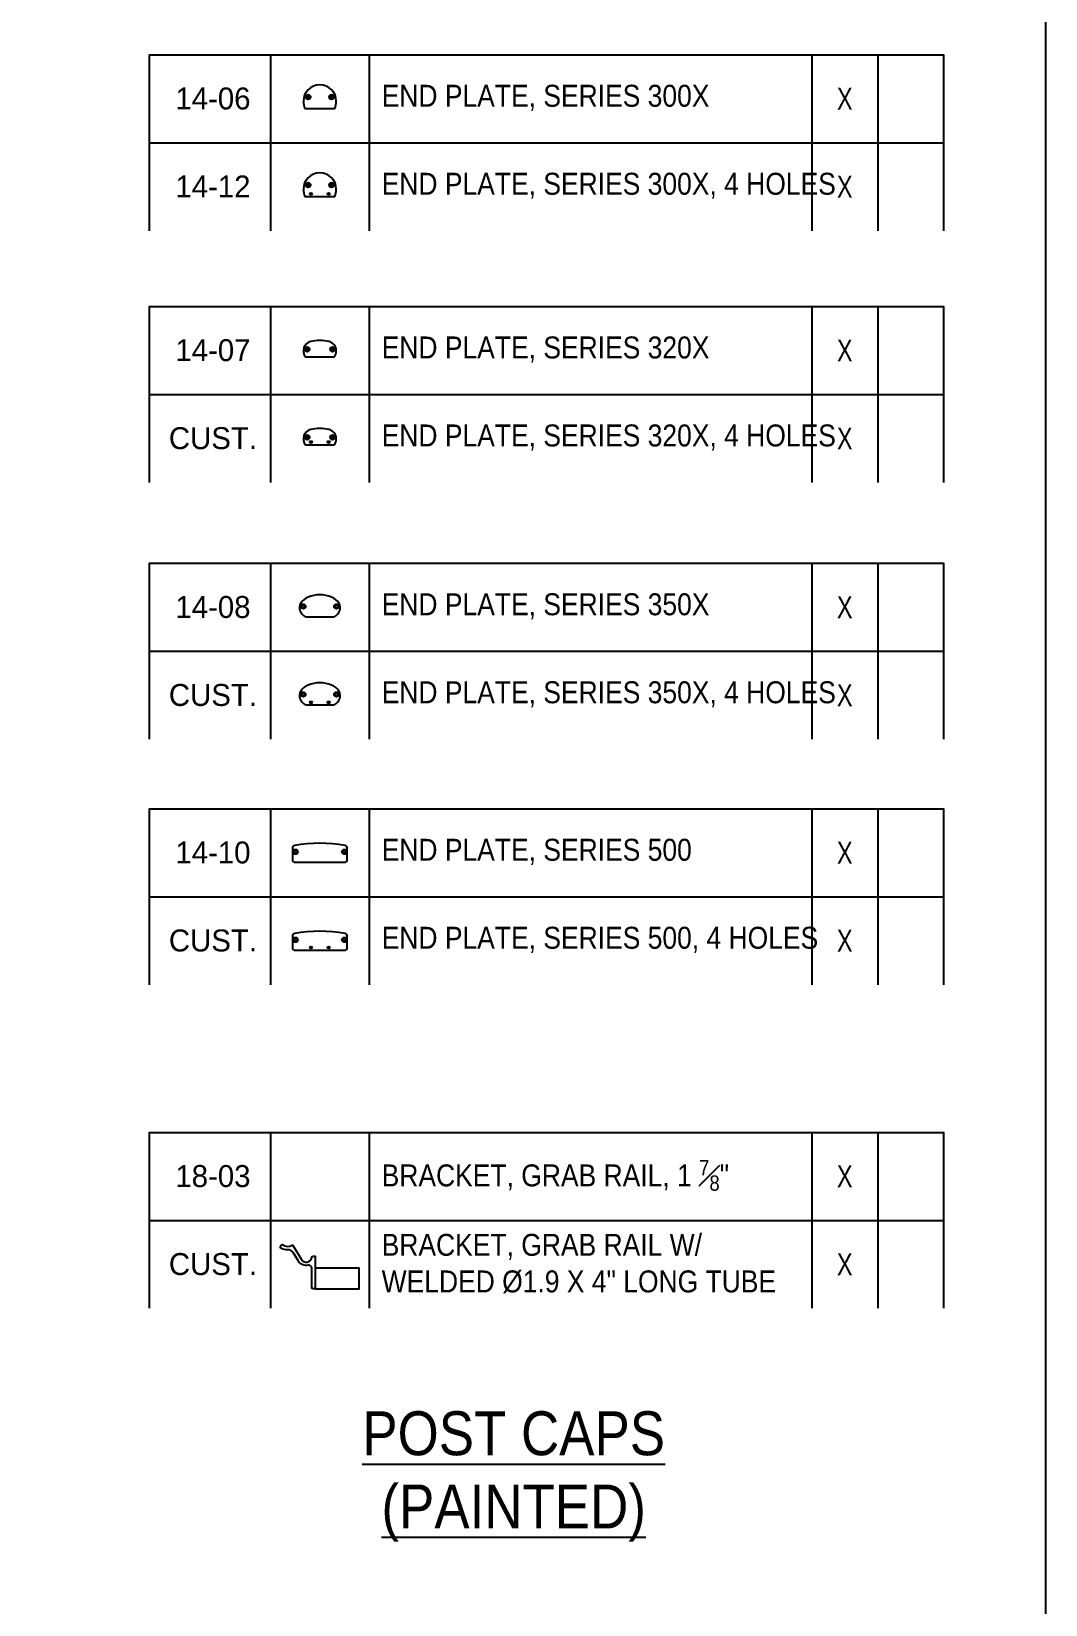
# Model space of a CAD drawing. Header units: inches. Extents: x -333 to 1223, y -450 to 45.
# Drawn here: x 476.4 to 568.6, y -198.6 to -55.4 of the extents above; entities that cross this region are included whole.
import ezdxf
from ezdxf.enums import TextEntityAlignment as Align

# ---------------------------------------------------------------- set-up
doc = ezdxf.new("R2010")
doc.units = ezdxf.units.IN
doc.header["$MEASUREMENT"] = 0
doc.layers.add('NOTES', color=7, linetype='Continuous')
doc.layers.add('PL', color=252, linetype='Continuous')
doc.styles.add('Schedule', font='GOTHIC.TTF', dxfattribs={"width": 0.9})

# ---------------------------------------------------------------- blocks, each defined once
blk = doc.blocks.new('14-06-BLOCK')
for p, q in [((10.99, 0), (10.99, -8.01)), ((19.99, 0), (19.99, -8.01)), ((60.27, 0), (60.27, -8.01)), ((66.27, 0), (66.27, -8.01)), ((14.18, -4.9), (16.81, -4.9))]:
    blk.add_line(p, q)
blk.add_lwpolyline([(0, -8.01), (0, 0), (72.27, 0), (72.27, -8.01)])
blk.add_lwpolyline([(16.81, -4.9, 0.290257), (16.85, -4.88, 0.110653), (16.99, -4.24, 1), (13.99, -4.24, 0.110653), (14.14, -4.88, 0.290257), (14.18, -4.9, 0.290257)], format="xyb")
for centre, radius in [((14.43, -3.85), 0.219), ((14.43, -3.85), 0.114), ((16.56, -3.85), 0.219), ((16.56, -3.85), 0.114)]:
    blk.add_circle(centre, radius)
at = {"layer": 'NOTES', "style": 'Schedule'}
blk.add_text('14-06', height=2, dxfattribs=at).set_placement((5.76, -3.98), align=Align.MIDDLE_CENTER)
at = {"layer": 'NOTES', "insert": (21.12, -3.92), "char_height": 2, "width": 39.1504, "attachment_point": 4, "style": 'Schedule'}
blk.add_mtext('\\A1;END PLATE, SERIES 300X', dxfattribs=at)
at = {"layer": 'NOTES', "style": 'Schedule', "width": 0.8}
blk.add_attdef('QTY', text='', height=2, dxfattribs=at).set_placement((63.27, -4.01), align=Align.MIDDLE_CENTER)
blk = doc.blocks.new('14-07-BLOCK')
for p, q in [((10.99, 0), (10.99, -8.01)), ((19.99, 0), (19.99, -8.01)), ((60.27, 0), (60.27, -8.01)), ((66.27, 0), (66.27, -8.01))]:
    blk.add_line(p, q)
blk.add_lwpolyline([(0, -8.01), (0, 0), (72.27, 0), (72.27, -8.01)])
blk.add_lwpolyline([(16.78, -4.6, 0.230644), (16.81, -4.58, 0.167561), (16.99, -4.04, 0.350015), (16.31, -3.19, 0.112494), (14.67, -3.19, 0.549822), (14.18, -4.58, 0.230644), (14.21, -4.6), (16.78, -4.6)], format="xyb")
for centre, radius in [((14.34, -3.9), 0.219), ((14.34, -3.9), 0.114), ((16.65, -3.9), 0.219), ((16.65, -3.9), 0.114)]:
    blk.add_circle(centre, radius)
at = {"layer": 'NOTES', "style": 'Schedule'}
blk.add_text('14-07', height=2, dxfattribs=at).set_placement((5.76, -3.98), align=Align.MIDDLE_CENTER)
at = {"layer": 'NOTES', "insert": (21.12, -3.92), "char_height": 2, "width": 39.1504, "attachment_point": 4, "style": 'Schedule'}
blk.add_mtext('\\A1;END PLATE, SERIES 320X', dxfattribs=at)
at = {"layer": 'NOTES', "style": 'Schedule', "width": 0.8}
blk.add_attdef('QTY', text='', height=2, dxfattribs=at).set_placement((63.27, -4.01), align=Align.MIDDLE_CENTER)
blk = doc.blocks.new('14-08-BLOCK')
for p, q in [((10.99, 0), (10.99, -8.01)), ((19.99, 0), (19.99, -8.01)), ((60.27, 0), (60.27, -8.01)), ((66.27, 0), (66.27, -8.01)), ((16.76, -4.91), (14.23, -4.91))]:
    blk.add_line(p, q)
blk.add_lwpolyline([(0, -8.01), (0, 0), (72.27, 0), (72.27, -8.01)])
for centre, radius in [((13.97, -3.93), 0.219), ((13.97, -3.93), 0.114), ((17.01, -3.93), 0.219), ((17.01, -3.93), 0.114)]:
    blk.add_circle(centre, radius)
blk.add_ellipse((15.49, -4.05), major_axis=(1.86, 0), ratio=0.632429, start_param=5.458519, end_param=10.249444)
at = {"layer": 'NOTES', "style": 'Schedule'}
blk.add_text('14-08', height=2, dxfattribs=at).set_placement((5.76, -3.98), align=Align.MIDDLE_CENTER)
at = {"layer": 'NOTES', "insert": (21.12, -3.92), "char_height": 2, "width": 39.1504, "attachment_point": 4, "style": 'Schedule'}
blk.add_mtext('\\A1;END PLATE, SERIES 350X', dxfattribs=at)
at = {"layer": 'NOTES', "style": 'Schedule', "width": 0.8}
blk.add_attdef('QTY', text='', height=2, dxfattribs=at).set_placement((63.27, -4.01), align=Align.MIDDLE_CENTER)
blk = doc.blocks.new('14-10-BLOCK')
for p, q in [((10.99, 0), (10.99, -8.01)), ((19.99, 0), (19.99, -8.01)), ((60.27, 0), (60.27, -8.01)), ((66.27, 0), (66.27, -8.01))]:
    blk.add_line(p, q)
blk.add_lwpolyline([(0, -8.01), (0, 0), (72.27, 0), (72.27, -8.01)])
blk.add_lwpolyline([(17.74, -4.87, 0.414214), (17.99, -4.62), (17.99, -3.6, 0.361621), (17.79, -3.35, 0.091673), (13.2, -3.35, 0.361621), (12.99, -3.6), (12.99, -4.62, 0.414214), (13.24, -4.87), (17.74, -4.87, 0)], format="xyb")
for centre, radius in [((13.26, -3.92), 0.219), ((13.26, -3.92), 0.114), ((17.73, -3.92), 0.219), ((17.73, -3.92), 0.114)]:
    blk.add_circle(centre, radius)
at = {"layer": 'NOTES', "style": 'Schedule'}
blk.add_text('14-10', height=2, dxfattribs=at).set_placement((5.76, -3.98), align=Align.MIDDLE_CENTER)
at = {"layer": 'NOTES', "insert": (21.12, -3.92), "char_height": 2, "width": 39.1504, "attachment_point": 4, "style": 'Schedule'}
blk.add_mtext('\\A1;END PLATE, SERIES 500', dxfattribs=at)
at = {"layer": 'NOTES', "style": 'Schedule', "width": 0.8}
blk.add_attdef('QTY', text='', height=2, dxfattribs=at).set_placement((63.27, -4.01), align=Align.MIDDLE_CENTER)
blk = doc.blocks.new('18-03-BLOCK-1')
for p, q in [((10.99, 0), (10.99, -8.01)), ((19.99, 0), (19.99, -8.01)), ((60.27, 0), (60.27, -8.01)), ((66.27, 0), (66.27, -8.01))]:
    blk.add_line(p, q)
blk.add_lwpolyline([(0, -8.01), (0, 0), (72.27, 0), (72.27, -8.01)])
at = {"layer": 'NOTES', "style": 'Schedule'}
blk.add_text('18-03', height=2, dxfattribs=at).set_placement((5.76, -3.98), align=Align.MIDDLE_CENTER)
at = {"layer": 'NOTES', "insert": (21.12, -3.92), "char_height": 2, "width": 39.1504, "attachment_point": 4, "style": 'Schedule'}
blk.add_mtext('\\A1;BRACKET, GRAB RAIL, 1 {\\H0.7x;\\S7#8;}"', dxfattribs=at)
at = {"layer": 'NOTES', "style": 'Schedule', "width": 0.8}
blk.add_attdef('QTY', text='', height=2, dxfattribs=at).set_placement((63.27, -4.01), align=Align.MIDDLE_CENTER)
blk = doc.blocks.new('14-12-BLOCK')
for p, q in [((10.99, 0), (10.99, -8.01)), ((19.99, 0), (19.99, -8.01)), ((60.27, 0), (60.27, -8.01)), ((66.27, 0), (66.27, -8.01)), ((14.18, -4.9), (16.81, -4.9))]:
    blk.add_line(p, q)
blk.add_lwpolyline([(0, -8.01), (0, 0), (72.27, 0), (72.27, -8.01)])
blk.add_lwpolyline([(16.81, -4.9, 0.290257), (16.85, -4.88, 0.110653), (16.99, -4.24, 1), (13.99, -4.24, 0.110653), (14.14, -4.88, 0.290257), (14.18, -4.9, 0.290257)], format="xyb")
for centre, radius in [((14.43, -3.85), 0.219), ((14.43, -3.85), 0.114), ((16.56, -3.85), 0.219), ((16.56, -3.85), 0.114), ((14.68, -4.65), 0.1), ((16.3, -4.65), 0.1)]:
    blk.add_circle(centre, radius)
at = {"layer": 'NOTES', "style": 'Schedule'}
blk.add_text('14-12', height=2, dxfattribs=at).set_placement((5.76, -3.98), align=Align.MIDDLE_CENTER)
at = {"layer": 'NOTES', "insert": (21.12, -3.92), "char_height": 2, "width": 39.1504, "attachment_point": 4, "style": 'Schedule'}
blk.add_mtext('\\A1;END PLATE, SERIES 300X, 4 HOLES', dxfattribs=at)
at = {"layer": 'NOTES', "style": 'Schedule', "width": 0.8}
blk.add_attdef('QTY', text='', height=2, dxfattribs=at).set_placement((63.27, -4.01), align=Align.MIDDLE_CENTER)
blk = doc.blocks.new('14-07-BLOCK-4')
for p, q in [((10.99, 0), (10.99, -8.01)), ((19.99, 0), (19.99, -8.01)), ((60.27, 0), (60.27, -8.01)), ((66.27, 0), (66.27, -8.01))]:
    blk.add_line(p, q)
blk.add_lwpolyline([(0, -8.01), (0, 0), (72.27, 0), (72.27, -8.01)])
blk.add_lwpolyline([(16.78, -4.6, 0.230644), (16.81, -4.58, 0.167561), (16.99, -4.04, 0.350015), (16.31, -3.19, 0.112494), (14.67, -3.19, 0.549822), (14.18, -4.58, 0.230644), (14.21, -4.6), (16.78, -4.6)], format="xyb")
for centre, radius in [((14.34, -3.9), 0.219), ((14.34, -3.9), 0.114), ((14.68, -4.34), 0.1), ((16.3, -4.34), 0.1), ((16.65, -3.9), 0.219), ((16.65, -3.9), 0.114)]:
    blk.add_circle(centre, radius)
at = {"layer": 'NOTES', "style": 'Schedule'}
blk.add_text('CUST.', height=2, dxfattribs=at).set_placement((5.76, -3.98), align=Align.MIDDLE_CENTER)
at = {"layer": 'NOTES', "insert": (21.12, -3.92), "char_height": 2, "width": 39.1504, "attachment_point": 4, "style": 'Schedule'}
blk.add_mtext('\\A1;END PLATE, SERIES 320X, 4 HOLES', dxfattribs=at)
at = {"layer": 'NOTES', "style": 'Schedule', "width": 0.8}
blk.add_attdef('QTY', text='', height=2, dxfattribs=at).set_placement((63.27, -4.01), align=Align.MIDDLE_CENTER)
blk = doc.blocks.new('14-08-BLOCK-4')
for p, q in [((10.99, 0), (10.99, -8.01)), ((19.99, 0), (19.99, -8.01)), ((60.27, 0), (60.27, -8.01)), ((66.27, 0), (66.27, -8.01)), ((16.76, -4.91), (14.23, -4.91))]:
    blk.add_line(p, q)
blk.add_lwpolyline([(0, -8.01), (0, 0), (72.27, 0), (72.27, -8.01)])
for centre, radius in [((13.97, -3.93), 0.219), ((13.97, -3.93), 0.114), ((17.01, -3.93), 0.219), ((17.01, -3.93), 0.114), ((14.68, -4.66), 0.1), ((16.3, -4.66), 0.1)]:
    blk.add_circle(centre, radius)
blk.add_ellipse((15.49, -4.05), major_axis=(1.86, 0), ratio=0.632429, start_param=5.458519, end_param=10.249444)
at = {"layer": 'NOTES', "style": 'Schedule'}
blk.add_text('CUST.', height=2, dxfattribs=at).set_placement((5.76, -3.98), align=Align.MIDDLE_CENTER)
at = {"layer": 'NOTES', "insert": (21.12, -3.92), "char_height": 2, "width": 39.1504, "attachment_point": 4, "style": 'Schedule'}
blk.add_mtext('\\A1;END PLATE, SERIES 350X, 4 HOLES', dxfattribs=at)
at = {"layer": 'NOTES', "style": 'Schedule', "width": 0.8}
blk.add_attdef('QTY', text='', height=2, dxfattribs=at).set_placement((63.27, -4.01), align=Align.MIDDLE_CENTER)
blk = doc.blocks.new('14-10-BLOCK-4')
for p, q in [((10.99, 0), (10.99, -8.01)), ((19.99, 0), (19.99, -8.01)), ((60.27, 0), (60.27, -8.01)), ((66.27, 0), (66.27, -8.01))]:
    blk.add_line(p, q)
blk.add_lwpolyline([(0, -8.01), (0, 0), (72.27, 0), (72.27, -8.01)])
blk.add_lwpolyline([(17.74, -4.87, 0.414214), (17.99, -4.62), (17.99, -3.6, 0.361621), (17.79, -3.35, 0.091673), (13.2, -3.35, 0.361621), (12.99, -3.6), (12.99, -4.62, 0.414214), (13.24, -4.87), (17.74, -4.87, 0)], format="xyb")
for centre, radius in [((13.26, -3.92), 0.219), ((13.26, -3.92), 0.114), ((17.73, -3.92), 0.219), ((17.73, -3.92), 0.114), ((14.68, -4.62), 0.1), ((16.3, -4.62), 0.1)]:
    blk.add_circle(centre, radius)
at = {"layer": 'NOTES', "style": 'Schedule'}
blk.add_text('CUST.', height=2, dxfattribs=at).set_placement((5.76, -3.98), align=Align.MIDDLE_CENTER)
at = {"layer": 'NOTES', "insert": (21.12, -3.92), "char_height": 2, "width": 39.1504, "attachment_point": 4, "style": 'Schedule'}
blk.add_mtext('\\A1;END PLATE, SERIES 500, 4 HOLES', dxfattribs=at)
at = {"layer": 'NOTES', "style": 'Schedule', "width": 0.8}
blk.add_attdef('QTY', text='', height=2, dxfattribs=at).set_placement((63.27, -4.01), align=Align.MIDDLE_CENTER)
blk = doc.blocks.new('CUST-6')
for p, q in [((10.99, 0), (10.99, -8.01)), ((19.99, 0), (19.99, -8.01)), ((60.27, 0), (60.27, -8.01)), ((66.27, 0), (66.27, -8.01))]:
    blk.add_line(p, q)
blk.add_lwpolyline([(0, -8.01), (0, 0), (72.27, 0), (72.27, -8.01)])
at = {"layer": 'NOTES', "style": 'Schedule'}
blk.add_text('CUST.', height=2, dxfattribs=at).set_placement((5.76, -3.98), align=Align.MIDDLE_CENTER)
at = {"layer": 'NOTES', "style": 'Schedule', "width": 0.9}
for tag, p in [('LINE1', (21.12, -2.23)), ('LINE2', (21.12, -5.56))]:
    blk.add_attdef(tag, text='', height=2, dxfattribs=at).set_placement(p, align=Align.MIDDLE_LEFT)
at = {"layer": 'NOTES', "style": 'Schedule', "width": 0.8}
blk.add_attdef('QTY', text='', height=2, dxfattribs=at).set_placement((63.27, -4.01), align=Align.MIDDLE_CENTER)

msp = doc.modelspace()

# ---------------------------------------------------------------- linework, layer by layer
at = {"layer": 'PL'}
for points in [[(383.48766, 32.89608), (568.64871, 32.89608), (568.64871, -300.62797), (383.48766, -300.62797)], [(502.16814, -169.90427), (506.16814, -169.90427), (506.16814, -168.00427), (502.16814, -168.00427)]]:
    msp.add_lwpolyline(points, close=True, dxfattribs=at)
msp.add_lwpolyline([(500.09824, -165.89369), (500.91814, -167.21677, 0.694030516), (501.85564, -167.02927, -0.414213562), (501.98064, -166.90427), (502.16814, -166.90427), (502.16814, -169.90427), (501.98064, -169.90427, -0.414213562), (501.85564, -169.77927), (501.85564, -167.99031, 0.486019476), (501.54651, -167.7474, -0.324419727), (500.65251, -167.38138), (500.16457, -166.59398, 0.279960051), (499.66814, -166.34177, -0.148341158), (499.10564, -166.21677, -0.774983793), (499.19962, -165.86492, 0.332906913)], format="xyb", close=True, dxfattribs=at)

# ---------------------------------------------------------------- block references
for name, p, values in [('14-06-BLOCK', (487.10728, -57.49211), {'QTY': 'X'}), ('14-12-BLOCK', (487.10728, -65.50665), {'QTY': 'X'}), ('14-07-BLOCK', (487.10728, -80.4158), {'QTY': 'X'}), ('14-07-BLOCK-4', (487.10728, -88.43034), {'QTY': 'X'}), ('14-08-BLOCK', (487.10728, -103.80678), {'QTY': 'X'}), ('14-08-BLOCK-4', (487.10728, -111.82133), {'QTY': 'X'}), ('14-10-BLOCK', (487.10728, -126.16689), {'QTY': 'X'}), ('14-10-BLOCK-4', (487.10728, -134.18143), {'QTY': 'X'}), ('18-03-BLOCK-1', (487.10728, -155.6393), {'QTY': 'X'}), ('CUST-6', (487.10728, -163.65384), {'LINE1': 'BRACKET, GRAB RAIL W/', 'LINE2': 'WELDED %%c1.9 X 4" LONG TUBE', 'QTY': 'X'})]:
    msp.add_blockref(name, p, dxfattribs=at).add_auto_attribs(values)

# ---------------------------------------------------------------- texts
at = {"layer": 'NOTES', "insert": (520.24225, -192.91809), "char_height": 4, "width": 33.4135396, "attachment_point": 8, "style": 'Schedule'}
msp.add_mtext('{\\LPOST CAPS (PAINTED)}', dxfattribs=at)

doc.saveas('drawing.dxf')
